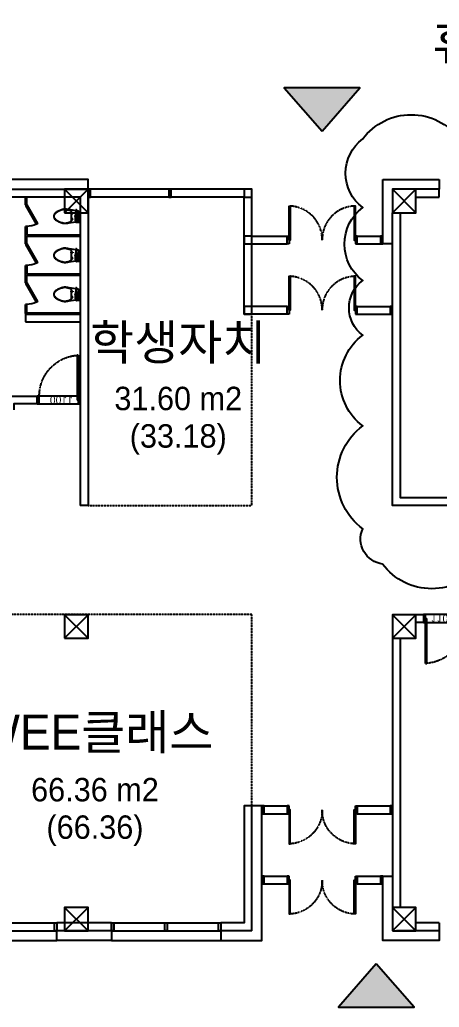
# Model space of a CAD drawing. Header units: millimetres. Extents: x 50157 to 283139, y 29188 to 187058.
# Drawn here: x 160843 to 171593, y 89928 to 115232 of the extents above; entities that cross this region are included whole.
import ezdxf
from ezdxf.enums import TextEntityAlignment as Align

# ---------------------------------------------------------------- set-up
doc = ezdxf.new("R2010")
doc.units = ezdxf.units.MM
doc.linetypes.add('D_HIDDEN', pattern=[0.35, 0.2, -0.15])
doc.linetypes.add('HID', pattern=[2.2, 1.5, -0.7])
doc.layers.get('Defpoints').update_dxf_attribs({"color": 163})
for name, color, linetype in [('A-DOOR', 4, 'Continuous'), ('A-FIN', 6, 'Continuous'), ('A-FIN-GL', 5, 'Continuous'), ('A-FIN-ST', 4, 'Continuous'), ('A-HID2', 7, 'HID'), ('A-RC', 2, 'Continuous'), ('A-TOILET', 252, 'Continuous'), ('A-WALL', 3, 'Continuous'), ('A-WND2', 253, 'Continuous'), ('AA-DWXM-DOOR', 4, 'Continuous'), ('AA-REV', 150, 'Continuous'), ('G-TEXT1', 3, 'Continuous'), ('G-TEXT2', 7, 'Continuous'), ('H-PAT 8', 8, 'Continuous'), ('SYMB-ENTER', 10, 'Continuous')]:
    doc.layers.add(name, color=color, linetype=linetype)
doc.layers.add('G-DEF1', color=163, linetype='Continuous', plot=False)
doc.styles.add('LIM_나눔바른고딕_L', font='NanumBarunGothic.ttf')
doc.styles.add('돋움_SEOP_건대특계관숙', font='gulim.ttc', dxfattribs={"width": 0.95})

# ---------------------------------------------------------------- blocks, each defined once
blk = doc.blocks.new('COL')
at = {"layer": 'A-RC'}
blk.add_lwpolyline([(-2370007, 768928), (-2369407, 768928), (-2369407, 769528), (-2370007, 769528)], close=True, dxfattribs=at)
at = {"layer": 'G-DEF1', "flags": 128}
for points in [[(-2370007, 769528), (-2369407, 768928)], [(-2370007, 768928), (-2369407, 769528)]]:
    blk.add_lwpolyline(points, dxfattribs=at)
blk = doc.blocks.new('AXIS-2')
for p in [(-225679.2, -14363.3), (-217279.2, -14363.3), (-225679.2, -25263.3), (-217279.2, -25263.3), (-225679.2, -32763.3), (-217279.2, -32763.3)]:
    blk.add_blockref('COL', p)
blk = doc.blocks.new('DOOR3')
at = {"color": 0, "linetype": 'ByBlock', "lineweight": -2}
for p, q in [((-1941164, -23266), (-1941114, -23266)), ((-1941164, -23466), (-1941164, -23266)), ((-1941114, -23266), (-1941114, -23466)), ((-1939364, -23266), (-1939414, -23266)), ((-1939414, -23266), (-1939414, -23466)), ((-1939364, -23466), (-1939364, -23266)), ((-1941114, -23466), (-1941164, -23466)), ((-1939414, -23466), (-1939364, -23466))]:
    blk.add_line(p, q, dxfattribs=at)
for points in [[(-1941114, -23366), (-1941114, -22496), (-1941084, -22496), (-1941084, -23366)], [(-1939414, -23366), (-1939414, -22496), (-1939444, -22496), (-1939444, -23366)]]:
    blk.add_lwpolyline(points, close=True, dxfattribs=at)
at = {"layer": 'H-PAT 8', "linetype": 'D_HIDDEN'}
for centre, start, end in [((-1941126, -23357), 359.4355, 87.2408), ((-1939403, -23357), 92.7592, 180.5645)]:
    blk.add_arc(centre, 862, start, end, dxfattribs=at)
blk = doc.blocks.new('150 프레임 문')
for p, q in [((2463571, -3159342), (2462421, -3159342)), ((2463571, -3159312), (2462521, -3159312))]:
    blk.add_line(p, q)
for points in [[(2462521, -3159312), (2462321, -3159312), (2462321, -3159262), (2462521, -3159262)], [(2462521, -3160362), (2462321, -3160362), (2462321, -3160312), (2462521, -3160312)]]:
    blk.add_lwpolyline(points, close=True)
at = {"layer": 'AA-DWXM-DOOR'}
for p, q in [((2462421, -3159312), (2462421, -3159342)), ((2463571, -3159312), (2463571, -3159342))]:
    blk.add_line(p, q, dxfattribs=at)
at = {"layer": 'Defpoints'}
for p, q in [((2462321, -3160312), (2462321, -3159312)), ((2462521, -3159312), (2462521, -3160312))]:
    blk.add_line(p, q, dxfattribs=at)
at = {"layer": 'H-PAT 8', "linetype": 'D_HIDDEN'}
blk.add_arc((2462521, -3159262), 1050, 270, 357.2706, dxfattribs=at)
at = {"layer": 'Defpoints', "style": 'LIM_나눔바른고딕_L'}
blk.add_text('1100', height=200, rotation=1350, dxfattribs=at).set_placement((2462421, -3159745), align=Align.MIDDLE_CENTER)
blk = doc.blocks.new('WIN2800')
at = {"layer": 'A-FIN-GL', "flags": 128}
for points in [[(-2617589, 733100), (-2614789, 733100)], [(-2617589, 732900), (-2614789, 732900)]]:
    blk.add_lwpolyline(points, dxfattribs=at)
at = {"layer": 'A-FIN-ST'}
for points in [[(-2617529, 732900), (-2617589, 732900), (-2617589, 733100), (-2617529, 733100)], [(-2616159, 732900), (-2616219, 732900), (-2616219, 733100), (-2616159, 733100)], [(-2614789, 732900), (-2614849, 732900), (-2614849, 733100), (-2614789, 733100)]]:
    blk.add_lwpolyline(points, close=True, dxfattribs=at)
at = {"layer": 'A-WND2', "flags": 128}
blk.add_lwpolyline([(-2617589, 732650), (-2614789, 732650)], dxfattribs=at)
blk = doc.blocks.new('apt104')
for p, q in [((-85, -230), (-85, -190)), ((-85, -190), (-65, -190)), ((-65, -190), (-65, -230)), ((115, -80), (15, -80)), ((115, -120), (15, -120)), ((65, -190), (65, -230)), ((85, -190), (65, -190)), ((85, -230), (85, -190)), ((150, -10), (110, -10)), ((110, -80), (110, -31))]:
    blk.add_line(p, q)
for points in [[(95, 0), (100, -10), (110, -10), (110, -31), (106, -31), (98, -31), (87, -30), (0, -30), (-87, -30), (-98, -31), (-106, -31), (-113, -32), (-119, -32), (-123, -33), (-125, -35), (-126, -38), (-127, -41), (-128, -45), (-129, -49), (-130, -56), (-131, -60), (-132, -64), (-133, -69), (-134, -75), (-135, -81), (-136, -86), (-141, -86), (-144, -85), (-147, -85), (-152, -85), (-156, -86), (-160, -88), (-163, -91), (-165, -94), (-166, -97), (-166, -99), (-166, -100), (-166, -101), (-166, -103), (-165, -106), (-163, -109), (-160, -112), (-156, -114), (-152, -115), (-147, -115), (-144, -115), (-141, -114), (-170, -280, 0.022182), (-179, -348, 0.0294), (-180, -400, 0.029565), (-177, -436, 0.035314), (-170, -465, 0.006976), (-166, -477, 0.004694), (-160, -495, 0.019426), (-144, -536, 0.015468), (-120, -585, 0.040875), (-101, -615, 0.036447), (-75, -645, 0.04843), (-50, -665, 0.068612), (-30, -675, 0.037226), (-14, -679, 0.041311), (0, -680, 0.041311), (14, -679, 0.037226), (30, -675, 0.068612), (50, -665, 0.04843), (75, -645, 0.036447), (101, -615, 0.040875), (120, -585, 0.015468), (144, -536, 0.019426), (160, -495, 0.004694), (166, -477, 0.006976), (170, -465, 0.035314), (177, -436, 0.029565), (180, -400, 0.0294), (179, -348, 0.022182), (170, -280), (142, -122, 0.455372), (150, -85), (150, -10), (160, -10), (165, 0)], [(-65, -90), (-136, -86, 1.060552)]]:
    blk.add_lwpolyline(points, format="xyb")
blk.add_lwpolyline([(155, -485, 0.01631), (169, -440, 0.029266), (175, -415, 0.059581), (176, -392, 0.031679), (170, -350, 0.018716), (159, -306, 0.029941), (150, -280, 0.016406), (142, -262, 0.013101), (130, -240, 0.031874), (118, -221, 0.236068), (115, -220), (-115, -220, 0.198912), (-124, -224, 0.091569), (-135, -240, 0.015343), (-142, -257, 0.011028), (-150, -280, 0.00909), (-161, -317, 0.010307), (-170, -350, 0.040097), (-176, -389, 0.059581), (-175, -415, 0.029266), (-169, -440, 0.01631), (-155, -485, 0.00591), (-139, -527, 0.010632), (-130, -550, 0.022415), (-115, -581, 0.027113), (-100, -605, 0.025219), (-89, -619, 0.015085), (-70, -640, 0.026781), (-54, -654, 0.03156), (-40, -665, 0.081068), (-24, -672, 0.057721), (0, -675, 0.044905), (18, -674, 0.063275), (30, -670, 0.056457), (48, -660, 0.038661), (70, -640, 0.016027), (90, -618, 0.028675), (100, -605, 0.023657), (116, -579, 0.022415), (130, -550, 0.010632), (139, -527, 0.00591)], format="xyb", close=True)
for points in [[(-141, -114), (-65, -110)], [(-65, -230), (-85, -230)], [(-15, -80), (-65, -80), (-65, -120), (-15, -120)], [(65, -230), (85, -230)]]:
    blk.add_lwpolyline(points)
blk.add_circle((0, -100), 25)
for centre, radius, start, end in [((0, -100), 35, 34.8499, 145.1501), ((0, -100), 35, 214.8499, 325.1501), ((130, -100), 25, 36.8699, 298.9372)]:
    blk.add_arc(centre, radius, start, end)
blk = doc.blocks.new('T-2')
at = {"layer": 'A-RC'}
blk.add_line((-2595287, 754965), (-2595287, 747065), dxfattribs=at)
at = {"layer": 'A-RC', "flags": 128}
blk.add_lwpolyline([(-2595287, 754965), (-2603287, 754965), (-2603287, 747065), (-2603487, 747065), (-2603487, 755165), (-2595087, 755165), (-2595087, 747065), (-2595287, 747065)], dxfattribs=at)
at = {"layer": 'A-TOILET'}
for p, q in [((-2596687, 754765), (-2596687, 754965)), ((-2596657, 754765), (-2596657, 754965)), ((-2596657, 754765), (-2596687, 754765)), ((-2596687, 753765), (-2596687, 754215)), ((-2596657, 754215), (-2596657, 753995)), ((-2596657, 753995), (-2595287, 753995)), ((-2596657, 753765), (-2596687, 753765)), ((-2596687, 752765), (-2596687, 753215)), ((-2596657, 753215), (-2596657, 752995)), ((-2596657, 752995), (-2595287, 752995)), ((-2596657, 752765), (-2596687, 752765)), ((-2596687, 751980), (-2596687, 752215)), ((-2596657, 751995), (-2596657, 752215)), ((-2596657, 751995), (-2595287, 751995))]:
    blk.add_line(p, q, dxfattribs=at)
for points in [[(-2596657, 754765), (-2596382, 754288), (-2596408, 754273), (-2596683, 754750)], [(-2596657, 753765), (-2596382, 753288), (-2596408, 753273), (-2596683, 753750)], [(-2596657, 752765), (-2596382, 752288), (-2596408, 752273), (-2596683, 752750)]]:
    blk.add_lwpolyline(points, close=True, dxfattribs=at)
for points in [[(-2596408, 754273, -0.1142), (-2596657, 754215), (-2596687, 754215)], [(-2596408, 753273, -0.1142), (-2596657, 753215), (-2596687, 753215)], [(-2596408, 752273, -0.1142), (-2596657, 752215), (-2596687, 752215)]]:
    blk.add_lwpolyline(points, format="xyb", dxfattribs=at)
for points in [[(-2596657, 753765), (-2596657, 753965), (-2595287, 753965)], [(-2596657, 752765), (-2596657, 752965), (-2595287, 752965)], [(-2596687, 752215), (-2596687, 751965), (-2595287, 751965)]]:
    blk.add_lwpolyline(points, dxfattribs=at)
at = {"layer": 'A-WALL'}
blk.add_line((-2596687, 751965), (-2596687, 751765), dxfattribs=at)
at = {"layer": 'A-WALL', "flags": 128}
for points in [[(-2596687, 751965), (-2595287, 751965)], [(-2598137, 751765), (-2598737, 751765), (-2598737, 749865), (-2596387, 749865)], [(-2596687, 751765), (-2595287, 751765)], [(-2596387, 749665), (-2596387, 749865)], [(-2596387, 749665), (-2596987, 749665), (-2596987, 749515)]]:
    blk.add_lwpolyline(points, dxfattribs=at)
at = {"layer": 'A-DOOR', "linetype": 'Continuous', "ltscale": 300, "xscale": -1, "rotation": 269.9999999999999}
blk.add_blockref('150 프레임 문', (563976, -1712656), dxfattribs=at)
at = {"layer": 'A-TOILET', "rotation": 270.0000006386127}
for p in [(-2595287, 754473), (-2595287, 753473), (-2595287, 752473)]:
    blk.add_blockref('apt104', p, dxfattribs=at)

msp = doc.modelspace()

# ---------------------------------------------------------------- hatches: boundary and pattern name
at = {"layer": 'SYMB-ENTER'}
h = msp.add_hatch(color=256, dxfattribs=at)
h.dxf.hatch_style = 1
h.paths.add_polyline_path([(168588, 112376), (169560, 113486), (167616, 113486)])
h = msp.add_hatch(color=256, dxfattribs=at)
h.dxf.hatch_style = 1
h.paths.add_polyline_path([(169979, 91038), (169007, 89928), (170951, 89928)])

# ---------------------------------------------------------------- linework, layer by layer
at = {"layer": 'A-FIN', "flags": 128}
for points in [[(162593, 110888), (162593, 111138), (145593, 111138)], [(170143, 111138), (171593, 111138)], [(170393, 109488), (170143, 109488), (170143, 111138)], [(171593, 111138), (171593, 110888)], [(165993, 91888), (165993, 91638), (167043, 91638), (167043, 95088), (166793, 95088)], [(171593, 91888), (171593, 91638), (170143, 91638), (170143, 93288), (170393, 93288)], [(163193, 91888), (163193, 91638), (161793, 91638), (161793, 91888)]]:
    msp.add_lwpolyline(points, dxfattribs=at)
at = {"layer": 'A-FIN-GL', "flags": 128}
for points in [[(167693, 107888), (166793, 107888), (166793, 110888), (162593, 110888)], [(167693, 107688), (166593, 107688), (166593, 110688), (162593, 110688)], [(166793, 109688), (167693, 109688)], [(169493, 109688), (170143, 109688)], [(166793, 109488), (167693, 109488)], [(169493, 109488), (170143, 109488)], [(169493, 107888), (170393, 107888)], [(169493, 107688), (170393, 107688)], [(167043, 95088), (167693, 95088)], [(169493, 95088), (170393, 95088)], [(167043, 94888), (167693, 94888)], [(169493, 94888), (170393, 94888)], [(167043, 93288), (167693, 93288)], [(169493, 93288), (170143, 93288)], [(167043, 93088), (167693, 93088)], [(169493, 93088), (170143, 93088)]]:
    msp.add_lwpolyline(points, dxfattribs=at)
at = {"layer": 'A-FIN-ST'}
for points in [[(162593, 110688), (162653, 110688), (162653, 110888), (162593, 110888)], [(164663, 110688), (164723, 110688), (164723, 110888), (164663, 110888)], [(166593, 110688), (166793, 110688), (166793, 110888), (166593, 110888)], [(166593, 109488), (166793, 109488), (166793, 109688), (166593, 109688)], [(170083, 109488), (170143, 109488), (170143, 109688), (170083, 109688)], [(166593, 107688), (166793, 107688), (166793, 107888), (166593, 107888)], [(170333, 107688), (170393, 107688), (170393, 107888), (170333, 107888)], [(167043, 94888), (167103, 94888), (167103, 95088), (167043, 95088)], [(170333, 94888), (170393, 94888), (170393, 95088), (170333, 95088)], [(167043, 93088), (167103, 93088), (167103, 93288), (167043, 93288)], [(170083, 93088), (170143, 93088), (170143, 93288), (170083, 93288)]]:
    msp.add_lwpolyline(points, close=True, dxfattribs=at)
at = {"layer": 'A-HID2'}
for p, q in [((162593, 107888), (162593, 102788)), ((166793, 102788), (166793, 107688)), ((162593, 102788), (166793, 102788))]:
    msp.add_line(p, q, dxfattribs=at)
at = {"layer": 'A-HID2', "flags": 128}
msp.add_lwpolyline([(166793, 95088), (166793, 99988), (158393, 99988)], dxfattribs=at)
at = {"layer": 'A-RC'}
for p, q in [((171593, 110888), (170993, 110888)), ((170993, 110688), (171593, 110688))]:
    msp.add_line(p, q, dxfattribs=at)
at = {"layer": 'A-RC', "flags": 128}
for points in [[(171593, 110688), (171593, 110888)], [(170593, 110288), (170593, 102988), (176093, 102988), (176093, 102788), (170393, 102788), (170393, 110288)], [(170993, 99988), (171193, 99988), (171193, 99788), (170993, 99788)], [(170393, 99388), (170393, 92488)], [(170593, 99388), (170593, 92488)], [(166793, 91888), (166793, 95088), (166593, 95088), (166593, 92088), (165993, 92088)], [(163193, 92088), (161793, 92088)], [(161793, 92088), (161793, 91888)], [(163193, 91888), (161793, 91888)], [(163193, 92088), (163193, 91888)], [(165993, 92088), (165993, 91888)], [(166793, 91888), (165993, 91888)], [(171593, 91888), (170493, 91888)], [(171593, 92088), (170993, 92088)], [(171593, 92088), (171593, 91888)]]:
    msp.add_lwpolyline(points, dxfattribs=at)
at = {"layer": 'AA-REV'}
msp.add_lwpolyline([(169631, 112179, -0.5), (172114, 112179, -0.5), (173478, 112179, -0.5), (175571, 112179, -0.5), (177274, 112179, -0.5), (178993, 112179, -0.5), (181424, 112179, -0.5), (181595, 110879, -0.5), (181595, 109099, -0.5), (181595, 106726, -0.5), (181595, 104792, -0.5), (181595, 102607, -0.5), (181137, 101284, -0.5), (179316, 101284, -0.5), (177070, 101284, -0.5), (174797, 101284, -0.5), (172665, 101284, -0.5), (170141, 101284, -0.5), (169631, 102188, -0.5), (169631, 104827, -0.5), (169631, 107148, -0.5), (169631, 108548, -0.5), (169631, 110420, -0.5)], format="xyb", close=True, dxfattribs=at)
at = {"layer": 'SYMB-ENTER'}
for points in [[(168588, 112376), (169560, 113486), (167616, 113486)], [(169979, 91038), (169007, 89928), (170951, 89928)]]:
    msp.add_lwpolyline(points, close=True, dxfattribs=at)

# ---------------------------------------------------------------- block references
for name, p in [('AXIS-2', (2757679, -644277)), ('WIN2800', (2776582, -641012)), ('WIN2800', (2780782, -641012))]:
    msp.add_blockref(name, p)
at = {"layer": 'A-DOOR', "linetype": 'Continuous', "ltscale": 300}
for p in [(2108857, 132954), (2108857, 131154)]:
    msp.add_blockref('DOOR3', p, dxfattribs=at)
at = {"layer": 'A-DOOR', "linetype": 'Continuous', "ltscale": 300, "xscale": -1}
for name, p, rotation in [('150 프레임 문', (-2988070, 2562309), 89.99999999999964), ('DOOR3', (2108857, 71622), 180), ('DOOR3', (2108857, 69822), 180)]:
    msp.add_blockref(name, p, dxfattribs=dict(at, rotation=rotation))

# ---------------------------------------------------------------- texts
at = {"layer": 'AA-REV', "style": '돋움_SEOP_건대특계관숙'}
msp.add_text('휴게 구획으로 추가', height=900, rotation=360, dxfattribs=at).set_placement((176266, 114660), align=Align.MIDDLE_CENTER)
at = {"layer": 'G-DEF1', "style": '돋움_SEOP_건대특계관숙'}
for s, p in [('(33.18)', (164904, 104568)), ('(66.36)', (162770, 94544))]:
    msp.add_text(s, height=600, rotation=360, dxfattribs=at).set_placement(p, align=Align.MIDDLE_CENTER)
at = {"layer": 'G-TEXT1', "style": '돋움_SEOP_건대특계관숙'}
for s, p in [('학생자치', (164904, 106968)), ('WEE클래스', (162770, 96979))]:
    msp.add_text(s, height=900, rotation=360, dxfattribs=at).set_placement(p, align=Align.MIDDLE_CENTER)
at = {"layer": 'G-TEXT2', "style": '돋움_SEOP_건대특계관숙'}
for s, p in [('31.60 m2', (164904, 105528)), ('66.36 m2', (162770, 95504))]:
    msp.add_text(s, height=600, rotation=360, dxfattribs=at).set_placement(p, align=Align.MIDDLE_CENTER)

# ---------------------------------------------------------------- next in the draw order: block references
msp.add_blockref('T-2', (2757679, -644277))

doc.saveas('drawing.dxf')
